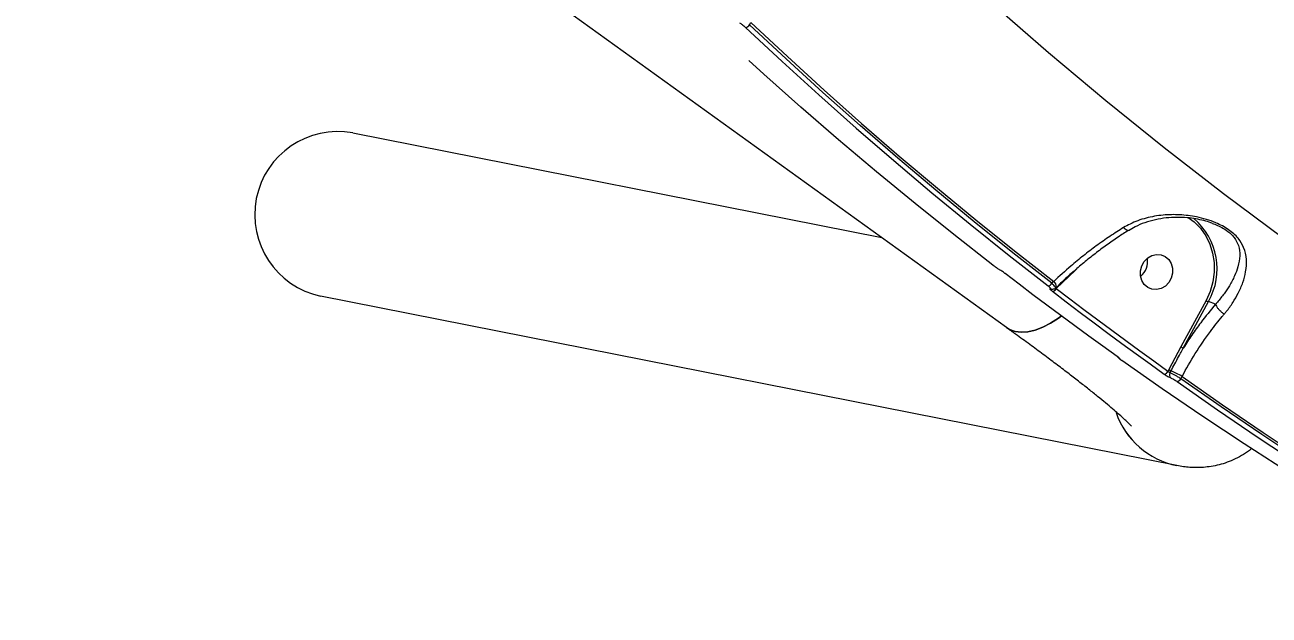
# Model space of a CAD drawing. Header units: millimetres. Extents: x -4781 to 5098, y -4410 to 4664.
# Drawn here: x -1802.5 to -1488, y -1143.2 to -994.1 of the extents above; entities that cross this region are included whole.
import ezdxf

# ---------------------------------------------------------------- set-up
doc = ezdxf.new("R2010")
doc.units = ezdxf.units.MM
for name, color, linetype in [('DIKOM_ОБЪЕКТ', 7, 'Continuous'), ('DIKOM_РАЗМЕР_ЗОНА', 7, 'Continuous'), ('DIKOM_РАЗМЕР_ОБЪЕКТА', 7, 'Continuous')]:
    doc.layers.add(name, color=color, linetype=linetype)
doc.styles.add('style1', font='arial.ttf', dxfattribs={"width": 0.8})
doc.dimstyles.new('1-50', dxfattribs={"dimtxt": 300, "dimasz": 200, "dimexe": 100, "dimexo": 0, "dimgap": 100, "dimtad": 1, "dimtxsty": 'style1', "dimcen": 200, "dimclrd": 7, "dimclre": 7, "dimclrt": 7, "dimadec": 1, "dimazin": 2, "dimtfac": 1, "dimtmove": 0, "dimatfit": 2, "dimfxl": 0, "dimlwd": 25, "dimlwe": 18, "dimarcsym": 0})

# ---------------------------------------------------------------- blocks, each defined once
blk = doc.blocks.new('*D54')
at = {"layer": 'Defpoints', "color": 0, "transparency": 16777216}
for p in [(2534.93, 1098.4), (-3331.22, 763.4), (2534.93, -3200.56)]:
    blk.add_point(p, dxfattribs=at)
at = {"layer": 'DIKOM_РАЗМЕР_ОБЪЕКТА', "color": 7, "lineweight": 18, "transparency": 16777216}
for p, q in [((2534.93, 1098.4), (2534.93, -3300.56)), ((-3331.22, 763.4), (-3331.22, -3300.56))]:
    blk.add_line(p, q, dxfattribs=at)
at = {"layer": 'DIKOM_РАЗМЕР_ОБЪЕКТА', "color": 7, "lineweight": 25, "transparency": 16777216}
blk.add_line((-3131.22, -3200.56), (2334.93, -3200.56), dxfattribs=at)
at = {"layer": 'DIKOM_РАЗМЕР_ОБЪЕКТА', "color": 7, "transparency": 16777216}
for points in [[(-3131.22, -3167.23), (-3131.22, -3233.9), (-3331.22, -3200.56)], [(2334.93, -3167.23), (2334.93, -3233.9), (2534.93, -3200.56)]]:
    blk.add_solid(points, dxfattribs=at)
at = {"layer": 'DIKOM_РАЗМЕР_ОБЪЕКТА', "color": 7, "transparency": 16777216, "insert": (941.13, -2947.39), "char_height": 300, "attachment_point": 5, "style": 'style1'}
blk.add_mtext('5870', dxfattribs=at)
blk = doc.blocks.new('*D57')
at = {"layer": 'Defpoints', "color": 0, "transparency": 16777216}
for p in [(4034.06, 1180.11), (-4781.22, 856.14), (4034.06, -4310.06)]:
    blk.add_point(p, dxfattribs=at)
at = {"layer": 'DIKOM_РАЗМЕР_ЗОНА', "color": 7, "lineweight": 18, "transparency": 16777216}
for p, q in [((4034.06, 1180.11), (4034.06, -4410.06)), ((-4781.22, 856.14), (-4781.22, -4410.06))]:
    blk.add_line(p, q, dxfattribs=at)
at = {"layer": 'DIKOM_РАЗМЕР_ЗОНА', "color": 7, "lineweight": 25, "transparency": 16777216}
blk.add_line((-4581.22, -4310.06), (3834.06, -4310.06), dxfattribs=at)
at = {"layer": 'DIKOM_РАЗМЕР_ЗОНА', "color": 7, "transparency": 16777216}
for points in [[(-4581.22, -4276.72), (-4581.22, -4343.39), (-4781.22, -4310.06)], [(3834.06, -4276.72), (3834.06, -4343.39), (4034.06, -4310.06)]]:
    blk.add_solid(points, dxfattribs=at)
at = {"layer": 'DIKOM_РАЗМЕР_ЗОНА', "color": 7, "transparency": 16777216, "insert": (-1490.8, -4056.88), "char_height": 300, "attachment_point": 5, "style": 'style1'}
blk.add_mtext('8820', dxfattribs=at)

msp = doc.modelspace()

# ---------------------------------------------------------------- linework, layer by layer
at = {"layer": 'DIKOM_ОБЪЕКТ', "color": 7, "linetype": 'Continuous', "lineweight": 15}
for p, q in [((-1554.36, -1070.606), (-1715.333, -954.69)), ((-1619.333, -994.131), (-1619.014, -993.539)), ((-1719.608, -1021.433), (-1585.929, -1047.873)), ((-1541.739, -1060.665), (-1537.059, -1056.143)), ((-1537.059, -1056.143), (-1536.625, -1055.719)), ((-1542.444, -1058.943), (-1542.917, -1059.405)), ((-1511.318, -1105.445), (-1727.758, -1062.635)), ((-1541.721, -1060.345), (-1542.015, -1060.634)), ((-1541.834, -1060.758), (-1541.739, -1060.665)), ((-1541.721, -1060.345), (-1541.71, -1060.334)), ((-1503.952, -1063.715), (-1510.287, -1075.452)), ((-1509.692, -1075.755), (-1503.358, -1064.019)), ((-1501.554, -1064.697), (-1503.358, -1064.019)), ((-1510.287, -1075.452), (-1513.345, -1081.198)), ((-1513.345, -1081.198), (-1513.587, -1081.646)), ((-1513.069, -1082.003), (-1512.79, -1081.486)), ((-1510.329, -1083.504), (-1510.015, -1082.923))]:
    msp.add_line(p, q, dxfattribs=at)
at = {"layer": 'DIKOM_ОБЪЕКТ', "color": 7, "linetype": 'Continuous', "lineweight": 15, "flags": 128}
for points in [[(-1484.371, -1048.046), (-1499.537, -1036.785), (-1514.496, -1025.217), (-1529.243, -1013.346), (-1543.773, -1001.178), (-1558.082, -988.713), (-1572.164, -975.958), (-1586.016, -962.916), (-1599.632, -949.592), (-1613.009, -935.989), (-1626.143, -922.112), (-1639.029, -907.964), (-1651.663, -893.553), (-1664.041, -878.88), (-1676.159, -863.951), (-1688.013, -848.772), (-1699.6, -833.346)], [(-1619.014, -993.539), (-1609.778, -1002.15), (-1600.443, -1010.64), (-1591.012, -1019.006), (-1581.485, -1027.247), (-1571.863, -1035.362), (-1562.148, -1043.35), (-1552.342, -1051.212), (-1542.444, -1058.943)], [(-1620.352, -994.747), (-1611.126, -1003.348), (-1601.802, -1011.826), (-1592.381, -1020.182), (-1582.865, -1028.413), (-1573.255, -1036.519), (-1563.552, -1044.499), (-1553.757, -1052.351), (-1543.872, -1060.075)], [(-1542.917, -1059.405), (-1552.794, -1051.687), (-1562.58, -1043.842), (-1572.275, -1035.869), (-1581.877, -1027.769), (-1591.386, -1019.545), (-1600.798, -1011.196), (-1610.115, -1002.724), (-1619.333, -994.131)], [(-1557.831, -1054.825), (-1567.716, -1047.101), (-1577.511, -1039.249), (-1587.214, -1031.269), (-1596.824, -1023.163), (-1606.34, -1014.931), (-1615.761, -1006.576), (-1619.54, -1003.165)], [(-1508.475, -1042.754), (-1506.948, -1043.88), (-1505.349, -1045.498), (-1504.019, -1047.382), (-1502.989, -1049.488), (-1502.285, -1051.764), (-1501.924, -1054.157), (-1501.914, -1056.607), (-1502.255, -1059.056), (-1502.94, -1061.445), (-1503.952, -1063.715)], [(-1513.359, -1059.212), (-1514.24, -1060.108), (-1515.301, -1060.717), (-1516.457, -1060.989), (-1517.614, -1060.901), (-1518.679, -1060.461), (-1519.564, -1059.705), (-1520.199, -1058.693), (-1520.532, -1057.508), (-1520.536, -1056.246), (-1520.211, -1055.009), (-1519.582, -1053.897), (-1518.701, -1053), (-1517.64, -1052.391), (-1516.484, -1052.12), (-1515.327, -1052.208), (-1514.263, -1052.648), (-1513.377, -1053.404), (-1512.742, -1054.416), (-1512.409, -1055.601), (-1512.405, -1056.863), (-1512.731, -1058.1), (-1513.359, -1059.212)], [(-1526.426, -1077.856), (-1529.997, -1075.3), (-1533.558, -1072.727), (-1537.108, -1070.137), (-1540.647, -1067.532), (-1544.176, -1064.911), (-1547.693, -1062.273), (-1551.201, -1059.62), (-1554.697, -1056.95)], [(-1542.79, -1061.429), (-1539.294, -1064.098), (-1535.787, -1066.752), (-1532.269, -1069.389), (-1528.741, -1072.01), (-1525.202, -1074.616), (-1521.652, -1077.205), (-1518.091, -1079.777), (-1514.52, -1082.334)], [(-1513.587, -1081.646), (-1517.155, -1079.092), (-1520.713, -1076.521), (-1524.26, -1073.934), (-1527.796, -1071.331), (-1531.322, -1068.712), (-1534.837, -1066.077), (-1538.341, -1063.425), (-1541.834, -1060.758)], [(-1540.517, -1067.628), (-1541.286, -1068.198), (-1543.268, -1069.486), (-1545.23, -1070.503), (-1547.138, -1071.229), (-1548.96, -1071.653), (-1550.665, -1071.767), (-1552.222, -1071.57), (-1553.607, -1071.065), (-1554.361, -1070.606)], [(-1554.36, -1070.606), (-1553.607, -1071.065), (-1552.222, -1071.57), (-1550.665, -1071.767), (-1548.96, -1071.653), (-1547.138, -1071.229), (-1545.23, -1070.503), (-1543.268, -1069.486), (-1541.286, -1068.198), (-1540.517, -1067.628)], [(-1441.332, -1132.277), (-1452.088, -1126.086), (-1462.769, -1119.757), (-1473.375, -1113.292), (-1483.903, -1106.69), (-1494.353, -1099.954), (-1504.723, -1093.083), (-1515.011, -1086.08), (-1525.217, -1078.944)], [(-1511.258, -1084.194), (-1501.052, -1091.33), (-1490.764, -1098.334), (-1480.394, -1105.204), (-1469.944, -1111.94), (-1459.416, -1118.541), (-1448.81, -1125.007), (-1438.129, -1131.336), (-1427.373, -1137.528)], [(-1426.514, -1136.794), (-1437.261, -1130.607), (-1447.933, -1124.284), (-1458.53, -1117.823), (-1469.05, -1111.228), (-1479.491, -1104.497), (-1489.852, -1097.632), (-1500.132, -1090.634), (-1510.329, -1083.504)], [(-1510.015, -1082.923), (-1499.797, -1090.068), (-1489.496, -1097.08), (-1479.114, -1103.959), (-1468.651, -1110.703), (-1458.109, -1117.311), (-1447.49, -1123.783), (-1436.794, -1130.118), (-1426.024, -1136.315)]]:
    msp.add_lwpolyline(points, dxfattribs=at)
at = {"layer": 'DIKOM_ОБЪЕКТ', "color": 7, "linetype": 'Continuous', "lineweight": 15}
for centre, radius, start, end in [((-1620.459, -993.42), 1.331, 274.60342, 327.69418), ((-1723.425, -1042.085), 21.002, 79.52968, 258.09399), ((-1517.667, -1055.744), 16.53, 329.96247, 50.11547), ((-1523.611, -1053.869), 4.897, 309.30524, 9.47063), ((-1523.615, -1053.867), 4.901, 310.77172, 7.95121), ((-1544.014, -1058.857), 1.226, 276.62373, 333.45142), ((-1543.923, -1060.613), 2.23, 7.17547, 48.46419), ((-1542.826, -1060.097), 0.83, 232.324, 266.11323), ((-1542.926, -1060.219), 1.217, 276.37386, 333.6993), ((-1540.927, -1059.965), 1.072, 209.04277, 220.74673), ((-1501.283, -1059.217), 5.231, 239.31503, 246.63032), ((-1507.618, -1070.954), 5.231, 239.31503, 246.63032), ((-1525.264, -1077.606), 0.973, 213.19189, 234.93922), ((-1514.664, -1081.163), 1.18, 277.0059, 335.82172), ((-1510.331, -1076.06), 5.957, 239.60635, 245.62161), ((-1524.978, -1108.404), 29.549, 59.57882, 65.64109), ((-1512.206, -1082.525), 1.009, 148.82489, 227.31573), ((-1511.41, -1083.019), 1.185, 277.37835, 335.81575), ((-1507.274, -1085.266), 20.58, 199.24267, 258.67853), ((-1507.259, -1085.249), 20.599, 199.32911, 258.63671)]:
    msp.add_arc(centre, radius, start, end, dxfattribs=at)
for points, knots in [([(-1621.893, -993.649), (-1621.794, -993.697), (-1621.597, -993.791), (-1621.211, -994.043), (-1620.808, -994.346), (-1620.519, -994.591), (-1620.378, -994.723), (-1620.352, -994.747)], [0, 0, 0, 0, 0.2341441, 0.4679539, 0.7039908, 0.9449333, 1, 1, 1, 1]), ([(-1499.321, -1067.141), (-1499.159, -1066.948), (-1498.363, -1065.992), (-1497.11, -1064.239), (-1495.681, -1061.749), (-1494.573, -1059.151), (-1493.814, -1056.277), (-1493.597, -1053.342), (-1494.203, -1050.524), (-1495.465, -1048.372), (-1496.904, -1046.885), (-1498.23, -1045.838), (-1499.779, -1044.903), (-1501.661, -1044.008), (-1503.864, -1043.225), (-1506.913, -1042.467), (-1510.596, -1042.004), (-1514.887, -1042.082), (-1519.128, -1042.828), (-1522.452, -1044.005), (-1524.243, -1045.019), (-1524.783, -1045.325)], [0, 0, 0, 0, 0.0134544, 0.066322, 0.1192338, 0.1832729, 0.2473525, 0.3264822, 0.405365, 0.4678583, 0.4990945, 0.5303004, 0.5614406, 0.5926199, 0.6345121, 0.6764868, 0.7480826, 0.8197586, 0.8939571, 0.9680624, 1, 1, 1, 1]), ([(-1502.343, -1044.267), (-1502.462, -1044.219), (-1503.155, -1043.938), (-1504.553, -1043.544), (-1506.566, -1043.097), (-1508.855, -1042.807), (-1511.372, -1042.699), (-1514.059, -1042.855), (-1516.778, -1043.286), (-1519.412, -1044.043), (-1521.706, -1044.976), (-1523.02, -1045.776), (-1523.577, -1046.116)], [0, 0, 0, 0, 0.0170016, 0.0989135, 0.1898604, 0.2902045, 0.4074322, 0.5307371, 0.6586009, 0.7867066, 0.9095861, 1, 1, 1, 1]), ([(-1524.783, -1045.325), (-1525.936, -1046.05), (-1528.256, -1047.507), (-1531.66, -1049.902), (-1534.964, -1052.415), (-1538.606, -1055.393), (-1541.022, -1057.627), (-1542.444, -1058.943)], [0, 0, 0, 0, 0.1872811, 0.3765437, 0.5570089, 0.7391915, 1, 1, 1, 1]), ([(-1523.599, -1046.054), (-1524.462, -1046.604), (-1526.298, -1047.774), (-1529.107, -1049.741), (-1532.008, -1051.906), (-1534.877, -1054.199), (-1537.678, -1056.596), (-1539.962, -1058.658), (-1541.255, -1059.931), (-1541.688, -1060.358)], [0, 0, 0, 0, 0.13666744, 0.2908816, 0.44663788, 0.60369051, 0.76166066, 0.92012278, 1, 1, 1, 1]), ([(-1523.626, -1046.025), (-1523.679, -1046.051), (-1523.805, -1046.112), (-1524.162, -1045.924), (-1524.492, -1045.635), (-1524.704, -1045.412), (-1524.755, -1045.355), (-1524.783, -1045.325)], [0, 0, 0, 0, 0.23530068, 0.56529318, 0.89533304, 0.9444821, 1, 1, 1, 1]), ([(-1502.343, -1044.267), (-1502.148, -1044.331), (-1501.437, -1044.564), (-1500.256, -1045.137), (-1498.598, -1046.105), (-1497.501, -1047.065), (-1496.409, -1048.368), (-1495.555, -1050.05), (-1495.301, -1052.473), (-1495.756, -1055.025), (-1496.694, -1057.553), (-1497.9, -1059.841), (-1499.355, -1062.09), (-1500.642, -1063.611), (-1501.379, -1064.546), (-1501.551, -1064.699), (-1501.552, -1064.699)], [0, 0, 0, 0, 0.0180493, 0.0657607, 0.1153068, 0.1928386, 0.2119091, 0.3120095, 0.4419759, 0.5770105, 0.6858117, 0.7964702, 0.8860957, 0.9773215, 0.999953, 1, 1, 1, 1]), ([(-1556.266, -1055.889), (-1556.36, -1055.836), (-1556.547, -1055.729), (-1556.933, -1055.475), (-1557.347, -1055.187), (-1557.651, -1054.964), (-1557.803, -1054.846), (-1557.831, -1054.825)], [0, 0, 0, 0, 0.2340467, 0.4679968, 0.7039531, 0.9448147, 1, 1, 1, 1]), ([(-1554.697, -1056.95), (-1554.725, -1056.929), (-1554.878, -1056.812), (-1555.184, -1056.588), (-1555.599, -1056.302), (-1555.985, -1056.05), (-1556.172, -1055.943), (-1556.266, -1055.889)], [0, 0, 0, 0, 0.0557243, 0.2968335, 0.5326777, 0.7662109, 1, 1, 1, 1]), ([(-1542.039, -1060.61), (-1542.019, -1060.601), (-1541.946, -1060.572), (-1542.064, -1060.332), (-1542.374, -1059.93), (-1542.736, -1059.58), (-1542.917, -1059.405)], [0, 0, 0, 0, 0.1172218, 0.4099923, 0.70567, 1, 1, 1, 1]), ([(-1543.872, -1060.075), (-1543.754, -1060.17), (-1543.519, -1060.359), (-1543.301, -1060.582), (-1543.222, -1060.725), (-1543.271, -1060.759), (-1543.327, -1060.754), (-1543.333, -1060.754)], [0, 0, 0, 0, 0.245739, 0.4917307, 0.7342546, 0.9715221, 1, 1, 1, 1]), ([(-1543.333, -1060.754), (-1543.339, -1060.753), (-1543.395, -1060.749), (-1543.444, -1060.781), (-1543.364, -1060.923), (-1543.146, -1061.146), (-1542.909, -1061.334), (-1542.79, -1061.429)], [0, 0, 0, 0, 0.0278731, 0.2650297, 0.5076364, 0.7538741, 1, 1, 1, 1]), ([(-1542.028, -1060.622), (-1542.079, -1060.675), (-1542.204, -1060.803), (-1542.462, -1060.9), (-1542.707, -1060.939), (-1542.834, -1060.925), (-1542.881, -1060.92)], [0, 0, 0, 0, 0.2218281, 0.5396838, 0.8290982, 1, 1, 1, 1]), ([(-1501.554, -1064.697), (-1502.814, -1066.218), (-1504.864, -1068.691), (-1507.563, -1072.458), (-1508.981, -1074.653), (-1509.692, -1075.755)], [0, 0, 0, 0, 0.4427141, 0.7201695, 1, 1, 1, 1]), ([(-1501.552, -1064.699), (-1501.552, -1064.699), (-1501.552, -1064.698), (-1501.553, -1064.697), (-1501.554, -1064.697)], [0, 0, 0, 0, 0.6998998, 1, 1, 1, 1]), ([(-1501.552, -1064.699), (-1501.489, -1064.865), (-1501.365, -1065.197), (-1500.921, -1065.8), (-1500.343, -1066.396), (-1499.817, -1066.818), (-1499.475, -1067.047), (-1499.357, -1067.119), (-1499.321, -1067.141)], [0, 0, 0, 0, 0.2205035, 0.4410204, 0.6614549, 0.8819502, 0.9635232, 1, 1, 1, 1]), ([(-1510.015, -1082.923), (-1508.923, -1080.975), (-1506.707, -1077.023), (-1503.213, -1071.966), (-1500.689, -1068.751), (-1499.499, -1067.351), (-1499.321, -1067.141)], [0, 0, 0, 0, 0.3434935, 0.6969444, 0.954528, 1, 1, 1, 1]), ([(-1522.826, -1095.481), (-1522.823, -1095.484), (-1522.815, -1095.494), (-1523.004, -1095.285), (-1523.397, -1094.884), (-1524.038, -1094.257), (-1524.939, -1093.419), (-1526.116, -1092.364), (-1527.576, -1091.1), (-1529.315, -1089.637), (-1531.329, -1087.987), (-1533.606, -1086.162), (-1536.134, -1084.176), (-1538.9, -1082.043), (-1541.891, -1079.771), (-1545.092, -1077.376), (-1548.492, -1074.865), (-1551.6, -1072.598), (-1553.601, -1071.154), (-1554.36, -1070.606)], [0, 0, 0, 0, 0.0212928, 0.063296, 0.1098182, 0.1608213, 0.215992, 0.2748105, 0.3366621, 0.4009375, 0.4670993, 0.5347094, 0.6034227, 0.6729747, 0.7431787, 0.8138769, 0.8849688, 0.9563623, 1, 1, 1, 1]), ([(-1525.966, -1078.213), (-1525.966, -1078.214), (-1525.965, -1078.214), (-1526.01, -1078.174), (-1526.127, -1078.081), (-1526.288, -1077.958), (-1526.428, -1077.859), (-1526.47, -1077.83)], [0, 0, 0, 0, 0.07390741, 0.24622634, 0.49327117, 0.84923555, 1, 1, 1, 1]), ([(-1525.823, -1078.402), (-1525.816, -1078.405), (-1525.768, -1078.422), (-1525.738, -1078.411), (-1525.84, -1078.302), (-1526.071, -1078.114), (-1526.308, -1077.942), (-1526.426, -1077.856)], [0, 0, 0, 0, 0.0385499, 0.2780729, 0.5183621, 0.759189, 1, 1, 1, 1]), ([(-1525.24, -1078.93), (-1525.265, -1078.912), (-1525.451, -1078.781), (-1525.767, -1078.541), (-1525.973, -1078.373), (-1526.167, -1078.144), (-1526.211, -1078.043), (-1526.226, -1078.008)], [0, 0, 0, 0, 0.053813, 0.398147, 0.8123568, 0.9349794, 1, 1, 1, 1]), ([(-1525.217, -1078.944), (-1525.335, -1078.858), (-1525.572, -1078.687), (-1525.804, -1078.5), (-1525.907, -1078.393), (-1525.878, -1078.383), (-1525.83, -1078.4), (-1525.823, -1078.402)], [0, 0, 0, 0, 0.2407159, 0.481484, 0.7216543, 0.9612153, 1, 1, 1, 1]), ([(-1512.79, -1081.486), (-1512.632, -1081.193), (-1511.843, -1079.729), (-1510.822, -1077.812), (-1509.937, -1076.2), (-1509.692, -1075.755)], [0, 0, 0, 0, 0.1532731, 0.7665623, 1, 1, 1, 1]), ([(-1513.069, -1082.003), (-1513.104, -1081.99), (-1513.174, -1081.964), (-1513.308, -1081.882), (-1513.444, -1081.78), (-1513.537, -1081.698), (-1513.581, -1081.653), (-1513.587, -1081.646)], [0, 0, 0, 0, 0.2368254, 0.4742005, 0.7137052, 0.9562355, 1, 1, 1, 1]), ([(-1514.52, -1082.334), (-1514.498, -1082.35), (-1514.35, -1082.454), (-1514.045, -1082.656), (-1513.611, -1082.916), (-1513.198, -1083.137), (-1512.993, -1083.223), (-1512.89, -1083.267)], [0, 0, 0, 0, 0.0425784, 0.2824177, 0.5216794, 0.7607629, 1, 1, 1, 1]), ([(-1510.329, -1083.504), (-1510.367, -1083.48), (-1510.617, -1083.316), (-1511.135, -1082.997), (-1511.867, -1082.582), (-1512.56, -1082.222), (-1512.9, -1082.076), (-1513.069, -1082.003)], [0, 0, 0, 0, 0.04229548, 0.28200679, 0.52130947, 0.76065974, 1, 1, 1, 1]), ([(-1512.89, -1083.267), (-1512.788, -1083.309), (-1512.582, -1083.395), (-1512.168, -1083.616), (-1511.733, -1083.874), (-1511.427, -1084.075), (-1511.28, -1084.178), (-1511.258, -1084.194)], [0, 0, 0, 0, 0.2393753, 0.4787603, 0.7179437, 0.9576886, 1, 1, 1, 1]), ([(-1492.344, -1101.066), (-1492.407, -1101.123), (-1493.072, -1101.721), (-1494.483, -1102.64), (-1496.52, -1103.788), (-1498.604, -1104.656), (-1500.667, -1105.288), (-1502.673, -1105.697), (-1504.586, -1105.915), (-1506.391, -1105.974), (-1508.085, -1105.904), (-1509.761, -1105.728), (-1510.769, -1105.545), (-1511.318, -1105.445)], [0, 0, 0, 0, 0.0106233, 0.1120676, 0.2115349, 0.3091071, 0.4049002, 0.499092, 0.5922431, 0.6856238, 0.7808292, 0.8806422, 1, 1, 1, 1])]:
    msp.add_open_spline(points, degree=3, knots=knots, dxfattribs=at)

# ---------------------------------------------------------------- dimensions: what is measured, and where the dimension line sits
at = {"layer": 'DIKOM_РАЗМЕР_ЗОНА'}
dim = msp.add_linear_dim(base=(4034.06, -4310.056), p1=(-4781.222, 856.139), p2=(4034.06, 1180.105), text='8820', dimstyle='1-50', dxfattribs=at)
dim.commit()
dim.dimension.update_dxf_attribs({"geometry": '*D57', "text_midpoint": (-1490.8, -4310.056), "dimtype": 160})
at = {"layer": 'DIKOM_РАЗМЕР_ОБЪЕКТА'}
dim = msp.add_linear_dim(base=(2534.928, -3200.563), p1=(-3331.222, 763.397), p2=(2534.928, 1098.401), text='5870', dimstyle='1-50', dxfattribs=at)
dim.commit()
dim.dimension.update_dxf_attribs({"geometry": '*D54', "text_midpoint": (941.132, -3200.563), "dimtype": 160})

doc.saveas('drawing.dxf')
